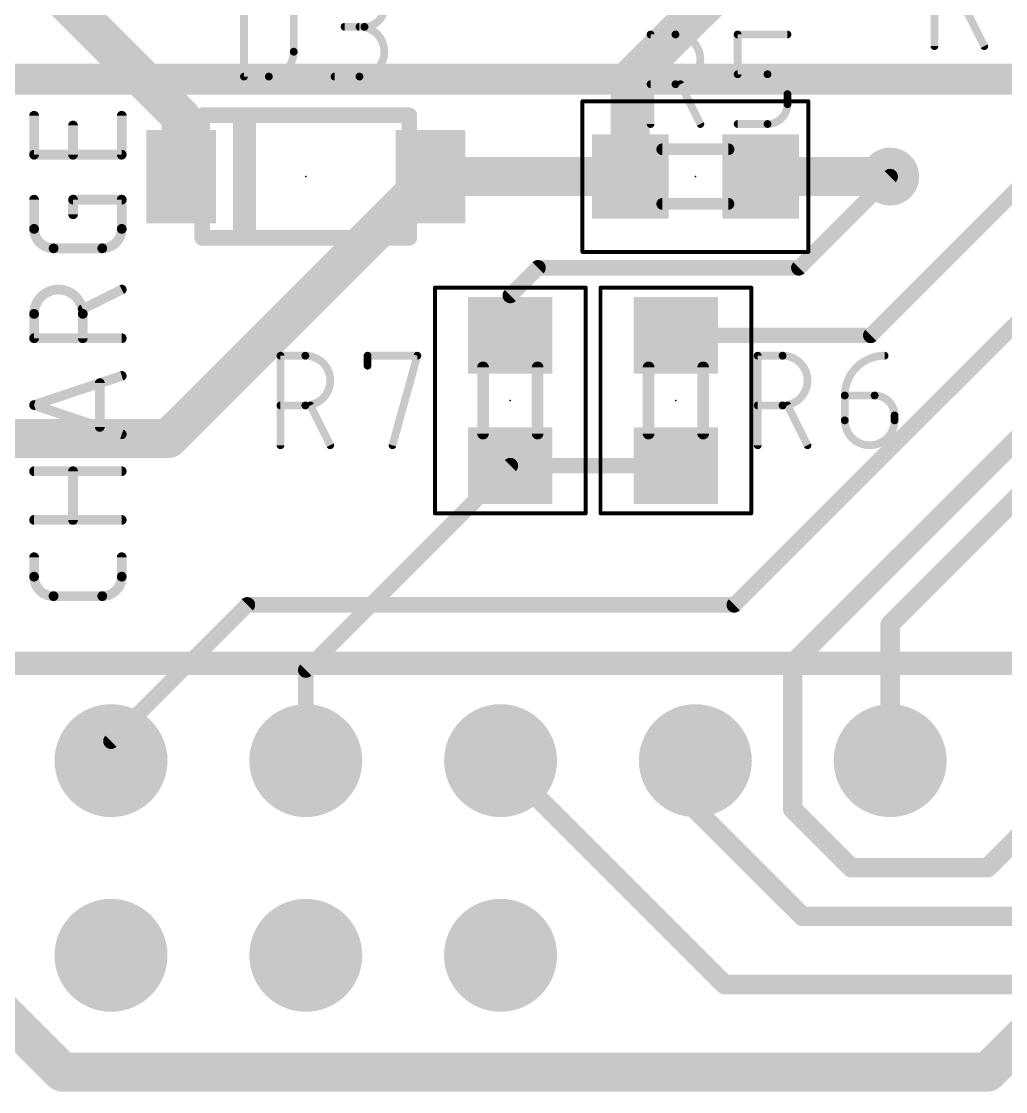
# Model space of a CAD drawing. Extents: x 0 to 102, y 0 to 61.
# Drawn here: x 11.53 to 24.37, y 22.35 to 36.31 of the extents above; entities that cross this region are included whole.
import ezdxf

# ---------------------------------------------------------------- set-up
doc = ezdxf.new("R2010")
doc.units = 0
for name, color, linetype in [('1', 12, 'CONTINUOUS'), ('16', 132, 'CONTINUOUS'), ('17', 110, 'CONTINUOUS'), ('18', 110, 'CONTINUOUS'), ('21', 253, 'CONTINUOUS'), ('23', 53, 'CONTINUOUS'), ('25', 253, 'CONTINUOUS'), ('39', 12, 'CONTINUOUS'), ('51', 253, 'CONTINUOUS')]:
    doc.layers.add(name, color=color, linetype=linetype)

# ---------------------------------------------------------------- blocks, each defined once
blk = doc.blocks.new('RECT')
blk.add_solid([(-0.5, -0.5), (0.5, -0.5), (-0.5, 0.5), (0.5, 0.5)])
blk = doc.blocks.new('ROUNDP')
at = {"const_width": 0.5}
blk.add_lwpolyline([(0, -0.25, 1), (0, 0.25, 1), (0, -0.25)], format="xyb", dxfattribs=at)
blk = doc.blocks.new('ROUNDV')
at = {"const_width": 0.5}
blk.add_lwpolyline([(0, -0.25, 1), (0, 0.25, 1), (0, -0.25)], format="xyb", dxfattribs=at)

msp = doc.modelspace()

# ---------------------------------------------------------------- linework, layer by layer
at = {"layer": '1'}
for points, const_width in [([(11.43, 37.25), (13.615, 35.065)], 0.508), ([(27.5816, 37.1926), (22.608, 32.219)], 0.2032), ([(20.64, 36.73), (19.47, 35.56)], 0.508), ([(19.47, 34.29), (19.47, 35.56)], 0.508), ([(13.615, 35.065), (13.615, 34.29)], 0.508), ([(16.865, 34.29), (13.448, 30.873)], 0.508), ([(16.865, 34.29), (19.47, 34.29)], 0.508), ([(21.17, 34.29), (22.86, 34.29)], 0.508), ([(21.67, 33.1), (22.86, 34.29)], 0.2032), ([(27.674, 34.024), (21.59, 27.94)], 0.254), ([(27.936, 33.524), (22.86, 28.448)], 0.254), ([(18.2678, 33.1), (17.907, 32.7392)], 0.2032), ([(18.2678, 33.1), (21.67, 33.1)], 0.2032), ([(17.907, 32.219), (17.907, 32.7392)], 0.2032), ([(22.608, 32.219), (20.066, 32.219)], 0.2032), ([(13.448, 30.873), (10.021, 30.873)], 0.508), ([(17.907, 30.519), (15.24, 27.852)], 0.2032), ([(20.066, 30.519), (17.907, 30.519)], 0.2032), ([(22.86, 26.67), (22.86, 28.448)], 0.254), ([(21.59, 27.94), (21.59, 26.035)], 0.254), ([(15.24, 27.852), (15.24, 26.67)], 0.2032), ([(20.701, 23.749), (17.78, 26.67)], 0.254), ([(20.32, 26.035), (20.32, 26.67)], 0.254), ([(24.13, 25.273), (25.4, 26.543)], 0.254), ([(21.717, 24.638), (20.32, 26.035)], 0.254), ([(21.59, 26.035), (22.352, 25.273)], 0.254), ([(22.352, 25.273), (24.13, 25.273)], 0.254), ([(36.83, 24.638), (21.717, 24.638)], 0.254), ([(39.37, 23.749), (20.701, 23.749)], 0.254)]:
    msp.add_lwpolyline(points, dxfattribs=dict(at, const_width=const_width))
for points, const_width in [([(19.597, 35.56, 1), (19.343, 35.56)], 0.254), ([(19.3802, 35.6498, 1), (19.5598, 35.4702)], 0.254), ([(13.742, 35.065, 1), (13.488, 35.065)], 0.254), ([(13.5252, 34.9752, 1), (13.7048, 35.1548)], 0.254), ([(16.865, 34.417, 1), (16.865, 34.163)], 0.254), ([(16.9548, 34.2002, 1), (16.7752, 34.3798)], 0.254), ([(19.47, 34.163, 1), (19.47, 34.417)], 0.254), ([(21.17, 34.417, 1), (21.17, 34.163)], 0.254), ([(22.86, 34.163, 1), (22.86, 34.417)], 0.254), ([(13.488, 34.29, 1), (13.742, 34.29)], 0.254), ([(19.343, 34.29, 1), (19.597, 34.29)], 0.254), ([(22.8959, 34.2541, 1), (22.8241, 34.3259)], 0.1016), ([(18.2678, 33.1508, 1), (18.2678, 33.0492)], 0.1016), ([(18.3037, 33.0641, 1), (18.2319, 33.1359)], 0.1016), ([(21.6341, 33.1359, 1), (21.7059, 33.0641)], 0.1016), ([(21.67, 33.0492, 1), (21.67, 33.1508)], 0.1016), ([(17.9578, 32.7392, 1), (17.8562, 32.7392)], 0.1016), ([(17.8711, 32.7751, 1), (17.9429, 32.7033)], 0.1016), ([(17.8562, 32.219, 1), (17.9578, 32.219)], 0.1016), ([(20.066, 32.2698, 1), (20.066, 32.1682)], 0.1016), ([(22.5721, 32.2549, 1), (22.6439, 32.1831)], 0.1016), ([(22.608, 32.1682, 1), (22.608, 32.2698)], 0.1016), ([(13.3582, 30.9628, 1), (13.5378, 30.7832)], 0.254), ([(13.448, 30.746, 1), (13.448, 31)], 0.254), ([(17.907, 30.5698, 1), (17.907, 30.4682)], 0.1016), ([(17.9429, 30.4831, 1), (17.8711, 30.5549)], 0.1016), ([(20.066, 30.4682, 1), (20.066, 30.5698)], 0.1016), ([(22.9235, 28.448, 1), (22.7965, 28.448)], 0.127), ([(22.8151, 28.4929, 1), (22.9049, 28.4031)], 0.127), ([(21.6535, 27.94, 1), (21.5265, 27.94)], 0.127), ([(15.2908, 27.852, 1), (15.1892, 27.852)], 0.1016), ([(15.2041, 27.8879, 1), (15.2759, 27.8161)], 0.1016), ([(21.5451, 27.9849, 1), (21.6349, 27.8951)], 0.127), ([(15.1892, 26.67, 1), (15.2908, 26.67)], 0.1016), ([(17.8249, 26.7149, 1), (17.7351, 26.6251)], 0.127), ([(20.3835, 26.67, 1), (20.2565, 26.67)], 0.127), ([(22.7965, 26.67, 1), (22.9235, 26.67)], 0.127), ([(20.3649, 26.0799, 1), (20.2751, 25.9901)], 0.127), ([(21.6349, 26.0799, 1), (21.5451, 25.9901)], 0.127), ([(20.2565, 26.035, 1), (20.3835, 26.035)], 0.127), ([(21.5265, 26.035, 1), (21.6535, 26.035)], 0.127), ([(22.352, 25.3365, 1), (22.352, 25.2095)], 0.127), ([(22.3071, 25.2281, 1), (22.3969, 25.3179)], 0.127), ([(24.0851, 25.3179, 1), (24.1749, 25.2281)], 0.127), ([(24.13, 25.2095, 1), (24.13, 25.3365)], 0.127), ([(21.717, 24.7015, 1), (21.717, 24.5745)], 0.127), ([(21.6721, 24.5931, 1), (21.7619, 24.6829)], 0.127), ([(20.701, 23.8125, 1), (20.701, 23.6855)], 0.127), ([(20.6561, 23.7041, 1), (20.7459, 23.7939)], 0.127)]:
    msp.add_lwpolyline(points, format="xyb", dxfattribs=dict(at, const_width=const_width))
at = {"layer": '16'}
for points, const_width in [([(6.35, 35.56), (25.949, 35.56)], 0.4064), ([(26.924, 34.798), (20.828, 28.702)], 0.2032), ([(14.478, 28.702), (12.7, 26.924)], 0.2032), ([(20.828, 28.702), (14.478, 28.702)], 0.2032), ([(12.7, 26.924), (12.7, 26.67)], 0.2032), ([(26.67, 25.146), (24.13, 22.606)], 0.508), ([(12.065, 22.606), (10.16, 24.511)], 0.508), ([(24.13, 22.606), (12.065, 22.606)], 0.508)]:
    msp.add_lwpolyline(points, dxfattribs=dict(at, const_width=const_width))
for points, const_width in [([(14.478, 28.7528, 1), (14.478, 28.6512)], 0.1016), ([(14.5139, 28.6661, 1), (14.4421, 28.7379)], 0.1016), ([(20.7921, 28.7379, 1), (20.8639, 28.6661)], 0.1016), ([(20.828, 28.6512, 1), (20.828, 28.7528)], 0.1016), ([(12.7508, 26.924, 1), (12.6492, 26.924)], 0.1016), ([(12.6641, 26.9599, 1), (12.7359, 26.8881)], 0.1016), ([(12.6492, 26.67, 1), (12.7508, 26.67)], 0.1016), ([(12.065, 22.733, 1), (12.065, 22.479)], 0.254), ([(11.9752, 22.5162, 1), (12.1548, 22.6958)], 0.254), ([(24.0402, 22.6958, 1), (24.2198, 22.5162)], 0.254), ([(24.13, 22.479, 1), (24.13, 22.733)], 0.254)]:
    msp.add_lwpolyline(points, format="xyb", dxfattribs=dict(at, const_width=const_width))
at = {"layer": '21'}
for points, const_width in [([(14.39, 35.09), (16.09, 35.09)], 0.2032), ([(16.09, 33.49), (14.39, 33.49)], 0.2032), ([(3.81, 27.94), (64.77, 27.94)], 0.3048)]:
    msp.add_lwpolyline(points, dxfattribs=dict(at, const_width=const_width))
at = {"layer": '21', "const_width": 0.1016}
for points in [[(14.39, 35.1408, 1), (14.39, 35.0392)], [(16.09, 35.0392, 1), (16.09, 35.1408)], [(14.39, 33.5408, 1), (14.39, 33.4392)], [(16.09, 33.4392, 1), (16.09, 33.5408)]]:
    msp.add_lwpolyline(points, format="xyb", dxfattribs=at)
at = {"layer": '23'}
for p in [(15.24, 34.29), (20.32, 34.29), (17.907, 31.369), (20.066, 31.369)]:
    msp.add_point(p, dxfattribs=at)
at = {"layer": '25'}
for points, const_width in [([(23.4375, 35.9918), (23.4375, 37.1602)], 0.1016), ([(14.4338, 35.5948), (14.4338, 36.7632)], 0.1016), ([(15.0829, 36.4386), (15.0829, 35.9194)], 0.1016), ([(24.0866, 35.9918), (23.8269, 36.5111)], 0.1016), ([(16.0044, 36.2439), (15.7447, 36.2439)], 0.1016), ([(19.7358, 34.9758), (19.7358, 36.1442)], 0.1016), ([(19.7358, 36.1442), (20.0604, 36.1442)], 0.1016), ([(20.8714, 35.6249), (20.8714, 36.1442)], 0.1016), ([(20.8714, 36.1442), (21.5205, 36.1442)], 0.1016), ([(14.7584, 35.5948), (14.4338, 35.5948)], 0.1016), ([(15.6149, 35.5948), (15.9395, 35.5948)], 0.1016), ([(21.2609, 35.6249), (20.8714, 35.6249)], 0.1016), ([(20.0604, 35.4951), (19.7358, 35.4951)], 0.1016), ([(20.3849, 34.9758), (20.1253, 35.4951)], 0.1016), ([(21.5205, 35.2354), (21.5205, 35.3653)], 0.1016), ([(11.6967, 34.5757), (11.6967, 35.0837)], 0.127), ([(12.8397, 35.0837), (12.8397, 34.5757)], 0.127), ([(12.2047, 34.5757), (12.2047, 34.9567)], 0.127), ([(20.8714, 34.9758), (21.2609, 34.9758)], 0.1016), ([(12.8397, 34.5757), (11.6967, 34.5757)], 0.127), ([(11.6967, 33.6079), (11.6967, 33.9889)], 0.127), ([(12.2047, 33.7984), (12.2047, 33.9889)], 0.127), ([(12.2047, 33.9889), (12.8397, 33.9889)], 0.127), ([(12.8397, 33.9889), (12.8397, 33.6079)], 0.127), ([(12.5857, 33.3539), (11.9507, 33.3539)], 0.127), ([(12.8397, 32.8161), (12.3317, 32.5621)], 0.127), ([(11.6967, 32.1811), (11.6967, 32.4986)], 0.127), ([(12.3317, 32.4986), (12.3317, 32.1811)], 0.127), ([(12.8397, 32.1811), (11.6967, 32.1811)], 0.127), ([(14.9098, 30.7848), (14.9098, 31.9532)], 0.1016), ([(14.9098, 31.9532), (15.2344, 31.9532)], 0.1016), ([(16.0454, 31.8234), (16.0454, 31.9532)], 0.1016), ([(16.0454, 31.9532), (16.6945, 31.9532)], 0.1016), ([(16.6945, 31.9532), (16.37, 30.7848)], 0.1016), ([(21.1328, 30.7848), (21.1328, 31.9532)], 0.1016), ([(21.1328, 31.9532), (21.4574, 31.9532)], 0.1016), ([(11.6967, 31.3092), (12.8397, 31.6902)], 0.127), ([(12.554, 31.595), (12.554, 31.0235)], 0.127), ([(22.2684, 31.4339), (22.6579, 31.4339)], 0.1016), ([(22.2684, 31.1094), (22.2684, 31.4339)], 0.1016), ([(12.8397, 30.9282), (11.6967, 31.3092)], 0.127), ([(15.2344, 31.3041), (14.9098, 31.3041)], 0.1016), ([(15.5589, 30.7848), (15.2993, 31.3041)], 0.1016), ([(21.4574, 31.3041), (21.1328, 31.3041)], 0.1016), ([(21.7819, 30.7848), (21.5223, 31.3041)], 0.1016), ([(22.9175, 31.1743), (22.9175, 31.1094)], 0.1016), ([(11.6967, 30.4456), (12.8397, 30.4456)], 0.127), ([(12.2047, 29.8106), (12.2047, 30.4456)], 0.127), ([(12.8397, 29.8106), (11.6967, 29.8106)], 0.127), ([(11.6967, 29.0703), (11.6967, 29.3243)], 0.127), ([(12.8397, 29.3243), (12.8397, 29.0703)], 0.127), ([(12.5857, 28.8163), (11.9507, 28.8163)], 0.127)]:
    msp.add_lwpolyline(points, dxfattribs=dict(at, const_width=const_width))
for points, const_width in [([(16.0044, 36.2439, 1), (16.0044, 36.7632)], 0.1016), ([(15.7447, 36.2693, 1), (15.7447, 36.2185)], 0.0508), ([(15.9395, 35.5948, 1), (15.9395, 36.2439)], 0.1016), ([(15.9395, 36.2693, 1), (15.9395, 36.2185)], 0.0508), ([(16.0044, 36.2693, 1), (16.0044, 36.2185)], 0.0508), ([(16.0044, 36.2185, 1), (16.0044, 36.2693)], 0.0508), ([(19.7612, 36.1442, 1), (19.7104, 36.1442)], 0.0508), ([(19.7358, 36.1696, 1), (19.7358, 36.1188)], 0.0508), ([(20.0604, 35.4951, 1), (20.0604, 36.1442)], 0.1016), ([(20.0604, 36.1696, 1), (20.0604, 36.1188)], 0.0508), ([(20.0604, 36.1188, 1), (20.0604, 36.1696)], 0.0508), ([(20.8968, 36.1442, 1), (20.846, 36.1442)], 0.0508), ([(20.8714, 36.1696, 1), (20.8714, 36.1188)], 0.0508), ([(21.5205, 36.1188, 1), (21.5205, 36.1696)], 0.0508), ([(24.0638, 35.9804, 1), (24.1093, 36.0032)], 0.0508), ([(14.7584, 35.5948, 0.4142), (15.0829, 35.9194)], 0.1016), ([(15.1083, 35.9194, 1), (15.0575, 35.9194)], 0.0508), ([(15.0575, 35.9194, 1), (15.1083, 35.9194)], 0.0508), ([(23.4121, 35.9918, 1), (23.4629, 35.9918)], 0.0508), ([(14.4338, 35.6202, 1), (14.4338, 35.5694)], 0.0508), ([(14.4084, 35.5948, 1), (14.4592, 35.5948)], 0.0508), ([(14.7584, 35.6202, 1), (14.7584, 35.5694)], 0.0508), ([(14.7584, 35.5694, 1), (14.7584, 35.6202)], 0.0508), ([(15.6149, 35.6202, 1), (15.6149, 35.5694)], 0.0508), ([(15.9395, 35.6202, 1), (15.9395, 35.5694)], 0.0508), ([(15.9395, 35.5694, 1), (15.9395, 35.6202)], 0.0508), ([(20.8714, 35.6503, 1), (20.8714, 35.5995)], 0.0508), ([(20.846, 35.6249, 1), (20.8968, 35.6249)], 0.0508), ([(21.5205, 35.3653, 0.4142), (21.2609, 35.6249)], 0.1016), ([(21.2609, 35.6503, 1), (21.2609, 35.5995)], 0.0508), ([(21.2609, 35.5995, 1), (21.2609, 35.6503)], 0.0508), ([(19.7358, 35.5205, 1), (19.7358, 35.4697)], 0.0508), ([(20.0604, 35.5205, 1), (20.0604, 35.4697)], 0.0508), ([(20.0604, 35.4697, 1), (20.0604, 35.5205)], 0.0508), ([(20.148, 35.5064, 1), (20.1025, 35.4837)], 0.0508), ([(21.5459, 35.3653, 1), (21.4951, 35.3653)], 0.0508), ([(21.4951, 35.3653, 1), (21.5459, 35.3653)], 0.0508), ([(21.2609, 34.9758, 0.4142), (21.5205, 35.2354)], 0.1016), ([(21.5459, 35.2354, 1), (21.4951, 35.2354)], 0.0508), ([(21.4951, 35.2354, 1), (21.5459, 35.2354)], 0.0508), ([(11.7285, 35.0837, 1), (11.6649, 35.0837)], 0.0635), ([(12.8715, 35.0837, 1), (12.8079, 35.0837)], 0.0635), ([(12.2365, 34.9567, 1), (12.173, 34.9567)], 0.0635), ([(19.7104, 34.9758, 1), (19.7612, 34.9758)], 0.0508), ([(20.3622, 34.9644, 1), (20.4076, 34.9872)], 0.0508), ([(20.8714, 35.0012, 1), (20.8714, 34.9504)], 0.0508), ([(21.2609, 35.0012, 1), (21.2609, 34.9504)], 0.0508), ([(21.2609, 34.9504, 1), (21.2609, 35.0012)], 0.0508), ([(11.6967, 34.6074, 1), (11.6967, 34.5439)], 0.0635), ([(12.8397, 34.5439, 1), (12.8397, 34.6074)], 0.0635), ([(11.6649, 34.5757, 1), (11.7285, 34.5757)], 0.0635), ([(12.173, 34.5757, 1), (12.2365, 34.5757)], 0.0635), ([(12.8079, 34.5757, 1), (12.8715, 34.5757)], 0.0635), ([(11.7285, 33.9889, 1), (11.6649, 33.9889)], 0.0635), ([(12.2047, 34.0207, 1), (12.2047, 33.9572)], 0.0635), ([(12.2365, 33.9889, 1), (12.173, 33.9889)], 0.0635), ([(12.8715, 33.9889, 1), (12.8079, 33.9889)], 0.0635), ([(12.8397, 33.9572, 1), (12.8397, 34.0207)], 0.0635), ([(12.173, 33.7984, 1), (12.2365, 33.7984)], 0.0635), ([(11.7285, 33.6079, 1), (11.6649, 33.6079)], 0.0635), ([(11.6967, 33.6079, 0.4142), (11.9507, 33.3539)], 0.127), ([(12.5857, 33.3539, 0.4142), (12.8397, 33.6079)], 0.127), ([(12.8715, 33.6079, 1), (12.8079, 33.6079)], 0.0635), ([(11.6649, 33.6079, 1), (11.7285, 33.6079)], 0.0635), ([(12.8079, 33.6079, 1), (12.8715, 33.6079)], 0.0635), ([(11.9507, 33.3857, 1), (11.9507, 33.3222)], 0.0635), ([(11.9507, 33.3222, 1), (11.9507, 33.3857)], 0.0635), ([(12.5857, 33.3857, 1), (12.5857, 33.3222)], 0.0635), ([(12.5857, 33.3222, 1), (12.5857, 33.3857)], 0.0635), ([(12.3317, 32.4986, 1), (11.6967, 32.4986)], 0.127), ([(12.8539, 32.7877, 1), (12.8255, 32.8445)], 0.0635), ([(11.7285, 32.4986, 1), (11.6649, 32.4986)], 0.0635), ([(12.3175, 32.5905, 1), (12.3459, 32.5337)], 0.0635), ([(12.3635, 32.4986, 1), (12.3, 32.4986)], 0.0635), ([(11.6649, 32.4986, 1), (11.7285, 32.4986)], 0.0635), ([(12.3, 32.4986, 1), (12.3635, 32.4986)], 0.0635), ([(11.6649, 32.1811, 1), (11.7285, 32.1811)], 0.0635), ([(11.6967, 32.2129, 1), (11.6967, 32.1494)], 0.0635), ([(12.3, 32.1811, 1), (12.3635, 32.1811)], 0.0635), ([(12.8397, 32.1494, 1), (12.8397, 32.2129)], 0.0635), ([(14.9352, 31.9532, 1), (14.8844, 31.9532)], 0.0508), ([(14.9098, 31.9786, 1), (14.9098, 31.9278)], 0.0508), ([(15.2344, 31.3041, 1), (15.2344, 31.9532)], 0.1016), ([(15.2344, 31.9786, 1), (15.2344, 31.9278)], 0.0508), ([(15.2344, 31.9278, 1), (15.2344, 31.9786)], 0.0508), ([(16.0708, 31.9532, 1), (16.02, 31.9532)], 0.0508), ([(16.0454, 31.9786, 1), (16.0454, 31.9278)], 0.0508), ([(16.719, 31.9464, 1), (16.6701, 31.96)], 0.0508), ([(16.6945, 31.9278, 1), (16.6945, 31.9786)], 0.0508), ([(21.1582, 31.9532, 1), (21.1074, 31.9532)], 0.0508), ([(21.1328, 31.9786, 1), (21.1328, 31.9278)], 0.0508), ([(21.4574, 31.3041, 1), (21.4574, 31.9532)], 0.1016), ([(21.4574, 31.9786, 1), (21.4574, 31.9278)], 0.0508), ([(21.4574, 31.9278, 1), (21.4574, 31.9786)], 0.0508), ([(22.7877, 31.9532, 0.4142), (22.2684, 31.4339)], 0.1016), ([(22.7877, 31.9278, 1), (22.7877, 31.9786)], 0.0508), ([(16.02, 31.8234, 1), (16.0708, 31.8234)], 0.0508), ([(12.8497, 31.6601, 1), (12.8297, 31.7204)], 0.0635), ([(12.5857, 31.595, 1), (12.5222, 31.595)], 0.0635), ([(22.2684, 31.4593, 1), (22.2684, 31.4085)], 0.0508), ([(22.2938, 31.4339, 1), (22.243, 31.4339)], 0.0508), ([(22.243, 31.4339, 1), (22.2938, 31.4339)], 0.0508), ([(22.9175, 31.1743, 0.4142), (22.6579, 31.4339)], 0.1016), ([(22.6579, 31.4593, 1), (22.6579, 31.4085)], 0.0508), ([(22.6579, 31.4085, 1), (22.6579, 31.4593)], 0.0508), ([(11.7067, 31.3394, 1), (11.6867, 31.2791)], 0.0635), ([(11.6867, 31.3394, 1), (11.7067, 31.2791)], 0.0635), ([(14.9098, 31.3295, 1), (14.9098, 31.2787)], 0.0508), ([(15.2344, 31.3295, 1), (15.2344, 31.2787)], 0.0508), ([(15.2344, 31.2787, 1), (15.2344, 31.3295)], 0.0508), ([(15.322, 31.3154, 1), (15.2765, 31.2927)], 0.0508), ([(21.1328, 31.3295, 1), (21.1328, 31.2787)], 0.0508), ([(21.4574, 31.3295, 1), (21.4574, 31.2787)], 0.0508), ([(21.4574, 31.2787, 1), (21.4574, 31.3295)], 0.0508), ([(21.545, 31.3154, 1), (21.4995, 31.2927)], 0.0508), ([(22.2684, 31.1094, 1), (22.9175, 31.1094)], 0.1016), ([(22.2938, 31.1094, 1), (22.243, 31.1094)], 0.0508), ([(22.9429, 31.1743, 1), (22.8921, 31.1743)], 0.0508), ([(22.8921, 31.1743, 1), (22.9429, 31.1743)], 0.0508), ([(22.9429, 31.1094, 1), (22.8921, 31.1094)], 0.0508), ([(12.5222, 31.0235, 1), (12.5857, 31.0235)], 0.0635), ([(22.243, 31.1094, 1), (22.2938, 31.1094)], 0.0508), ([(22.8921, 31.1094, 1), (22.9429, 31.1094)], 0.0508), ([(12.8297, 30.8981, 1), (12.8497, 30.9584)], 0.0635), ([(14.8844, 30.7848, 1), (14.9352, 30.7848)], 0.0508), ([(15.5362, 30.7734, 1), (15.5816, 30.7962)], 0.0508), ([(16.3455, 30.7916, 1), (16.3945, 30.778)], 0.0508), ([(21.1074, 30.7848, 1), (21.1582, 30.7848)], 0.0508), ([(21.7592, 30.7734, 1), (21.8046, 30.7962)], 0.0508), ([(11.6967, 30.4774, 1), (11.6967, 30.4139)], 0.0635), ([(12.2365, 30.4456, 1), (12.173, 30.4456)], 0.0635), ([(12.8397, 30.4139, 1), (12.8397, 30.4774)], 0.0635), ([(11.6967, 29.8424, 1), (11.6967, 29.7789)], 0.0635), ([(12.173, 29.8106, 1), (12.2365, 29.8106)], 0.0635), ([(12.8397, 29.7789, 1), (12.8397, 29.8424)], 0.0635), ([(11.7285, 29.3243, 1), (11.6649, 29.3243)], 0.0635), ([(12.8715, 29.3243, 1), (12.8079, 29.3243)], 0.0635), ([(11.7285, 29.0703, 1), (11.6649, 29.0703)], 0.0635), ([(11.6649, 29.0703, 1), (11.7285, 29.0703)], 0.0635), ([(11.6967, 29.0703, 0.4142), (11.9507, 28.8163)], 0.127), ([(12.5857, 28.8163, 0.4142), (12.8397, 29.0703)], 0.127), ([(12.8715, 29.0703, 1), (12.8079, 29.0703)], 0.0635), ([(12.8079, 29.0703, 1), (12.8715, 29.0703)], 0.0635), ([(11.9507, 28.8481, 1), (11.9507, 28.7846)], 0.0635), ([(11.9507, 28.7846, 1), (11.9507, 28.8481)], 0.0635), ([(12.5857, 28.8481, 1), (12.5857, 28.7846)], 0.0635), ([(12.5857, 28.7846, 1), (12.5857, 28.8481)], 0.0635)]:
    msp.add_lwpolyline(points, format="xyb", dxfattribs=dict(at, const_width=const_width))
at = {"layer": '39', "const_width": 0.0508}
for points in [[(18.847, 35.273), (21.793, 35.273)], [(18.847, 33.307), (18.847, 35.273)], [(21.793, 35.273), (21.793, 33.307)], [(21.793, 33.307), (18.847, 33.307)], [(16.924, 29.896), (16.924, 32.842)], [(16.924, 32.842), (18.89, 32.842)], [(18.89, 32.842), (18.89, 29.896)], [(19.083, 29.896), (19.083, 32.842)], [(19.083, 32.842), (21.049, 32.842)], [(21.049, 32.842), (21.049, 29.896)], [(18.89, 29.896), (16.924, 29.896)], [(21.049, 29.896), (19.083, 29.896)]]:
    msp.add_lwpolyline(points, dxfattribs=at)
at = {"layer": '39', "const_width": 0.0254}
for points in [[(18.847, 35.2857, 1), (18.847, 35.2603)], [(18.8597, 35.273, 1), (18.8343, 35.273)], [(21.8057, 35.273, 1), (21.7803, 35.273)], [(21.793, 35.2603, 1), (21.793, 35.2857)], [(18.847, 33.3197, 1), (18.847, 33.2943)], [(18.8343, 33.307, 1), (18.8597, 33.307)], [(21.7803, 33.307, 1), (21.8057, 33.307)], [(21.793, 33.2943, 1), (21.793, 33.3197)], [(16.9367, 32.842, 1), (16.9113, 32.842)], [(16.924, 32.8547, 1), (16.924, 32.8293)], [(18.9027, 32.842, 1), (18.8773, 32.842)], [(18.89, 32.8293, 1), (18.89, 32.8547)], [(19.0957, 32.842, 1), (19.0703, 32.842)], [(19.083, 32.8547, 1), (19.083, 32.8293)], [(21.0617, 32.842, 1), (21.0363, 32.842)], [(21.049, 32.8293, 1), (21.049, 32.8547)], [(16.924, 29.9087, 1), (16.924, 29.8833)], [(16.9113, 29.896, 1), (16.9367, 29.896)], [(18.8773, 29.896, 1), (18.9027, 29.896)], [(18.89, 29.8833, 1), (18.89, 29.9087)], [(19.083, 29.9087, 1), (19.083, 29.8833)], [(19.0703, 29.896, 1), (19.0957, 29.896)], [(21.0363, 29.896, 1), (21.0617, 29.896)], [(21.049, 29.8833, 1), (21.049, 29.9087)]]:
    msp.add_lwpolyline(points, format="xyb", dxfattribs=at)
at = {"layer": '51'}
for points, const_width in [([(13.89, 35.09), (16.59, 35.09)], 0.2032), ([(13.89, 33.49), (13.89, 35.09)], 0.2032), ([(16.59, 35.09), (16.59, 33.49)], 0.2032), ([(20.752, 34.646), (19.888, 34.646)], 0.1524), ([(19.888, 33.934), (20.752, 33.934)], 0.1524), ([(16.59, 33.49), (13.89, 33.49)], 0.2032), ([(17.551, 31.801), (17.551, 30.937)], 0.1524), ([(18.263, 30.937), (18.263, 31.801)], 0.1524), ([(19.71, 31.801), (19.71, 30.937)], 0.1524), ([(20.422, 30.937), (20.422, 31.801)], 0.1524)]:
    msp.add_lwpolyline(points, dxfattribs=dict(at, const_width=const_width))
for points, const_width in [([(13.89, 35.1408, 1), (13.89, 35.0392)], 0.1016), ([(13.9408, 35.09, 1), (13.8392, 35.09)], 0.1016), ([(16.6408, 35.09, 1), (16.5392, 35.09)], 0.1016), ([(16.59, 35.0392, 1), (16.59, 35.1408)], 0.1016), ([(19.888, 34.6841, 1), (19.888, 34.6079)], 0.0762), ([(20.752, 34.6079, 1), (20.752, 34.6841)], 0.0762), ([(19.888, 33.9721, 1), (19.888, 33.8959)], 0.0762), ([(20.752, 33.8959, 1), (20.752, 33.9721)], 0.0762), ([(13.89, 33.5408, 1), (13.89, 33.4392)], 0.1016), ([(13.8392, 33.49, 1), (13.9408, 33.49)], 0.1016), ([(16.5392, 33.49, 1), (16.6408, 33.49)], 0.1016), ([(16.59, 33.4392, 1), (16.59, 33.5408)], 0.1016), ([(17.5891, 31.801, 1), (17.5129, 31.801)], 0.0762), ([(18.3011, 31.801, 1), (18.2249, 31.801)], 0.0762), ([(19.7481, 31.801, 1), (19.6719, 31.801)], 0.0762), ([(20.4601, 31.801, 1), (20.3839, 31.801)], 0.0762), ([(17.5129, 30.937, 1), (17.5891, 30.937)], 0.0762), ([(18.2249, 30.937, 1), (18.3011, 30.937)], 0.0762), ([(19.6719, 30.937, 1), (19.7481, 30.937)], 0.0762), ([(20.3839, 30.937, 1), (20.4601, 30.937)], 0.0762)]:
    msp.add_lwpolyline(points, format="xyb", dxfattribs=dict(at, const_width=const_width))

# ---------------------------------------------------------------- block references
at = {"layer": '1', "xscale": 0.91, "yscale": 1.22, "rotation": 180}
msp.add_blockref('RECT', (13.615, 34.29), dxfattribs=at)
at = {"layer": '1', "xscale": 0.91, "yscale": 1.22}
msp.add_blockref('RECT', (16.865, 34.29), dxfattribs=at)
at = {"layer": '1', "yscale": 1.1}
for p in [(19.47, 34.29), (21.17, 34.29)]:
    msp.add_blockref('RECT', p, dxfattribs=at)
for p, rotation in [((17.907, 32.219), 90), ((20.066, 32.219), 270), ((17.907, 30.519), 90), ((20.066, 30.519), 270)]:
    msp.add_blockref('RECT', p, dxfattribs=dict(at, rotation=rotation))
at = {"layer": '17', "xscale": 1.4732, "yscale": 1.4732}
for p in [(12.7, 26.67), (12.7, 26.67), (12.7, 26.67), (15.24, 26.67), (15.24, 26.67), (15.24, 26.67), (17.78, 26.67), (17.78, 26.67), (17.78, 26.67), (20.32, 26.67), (20.32, 26.67), (20.32, 26.67), (22.86, 26.67), (22.86, 26.67), (22.86, 26.67), (12.7, 24.13), (12.7, 24.13), (12.7, 24.13), (15.24, 24.13), (15.24, 24.13), (15.24, 24.13), (17.78, 24.13), (17.78, 24.13), (17.78, 24.13)]:
    msp.add_blockref('ROUNDP', p, dxfattribs=at)
at = {"layer": '18', "xscale": 0.7564, "yscale": 0.7564}
msp.add_blockref('ROUNDV', (22.86, 34.29), dxfattribs=at)
msp.add_blockref('ROUNDV', (22.86, 34.29), dxfattribs=at)
at = {"layer": '21', "xscale": 0.3, "yscale": 1.575}
msp.add_blockref('RECT', (14.44, 34.3025), dxfattribs=at)
at = {"layer": '51'}
for p, xscale, yscale in [((13.6275, 34.29), 0.375, 1.1), ((19.685, 34.29), 0.4064, 0.8636), ((20.955, 34.29), 0.4064, 0.8636)]:
    msp.add_blockref('RECT', p, dxfattribs=dict(at, xscale=xscale, yscale=yscale))
for p, xscale, yscale, rotation in [((16.8525, 34.29), 0.375, 1.1, 180), ((17.907, 32.004), 0.4064, 0.8636, 90), ((20.066, 32.004), 0.4064, 0.8636, 270), ((17.907, 30.734), 0.4064, 0.8636, 90), ((20.066, 30.734), 0.4064, 0.8636, 270)]:
    msp.add_blockref('RECT', p, dxfattribs=dict(at, xscale=xscale, yscale=yscale, rotation=rotation))

doc.saveas('drawing.dxf')
